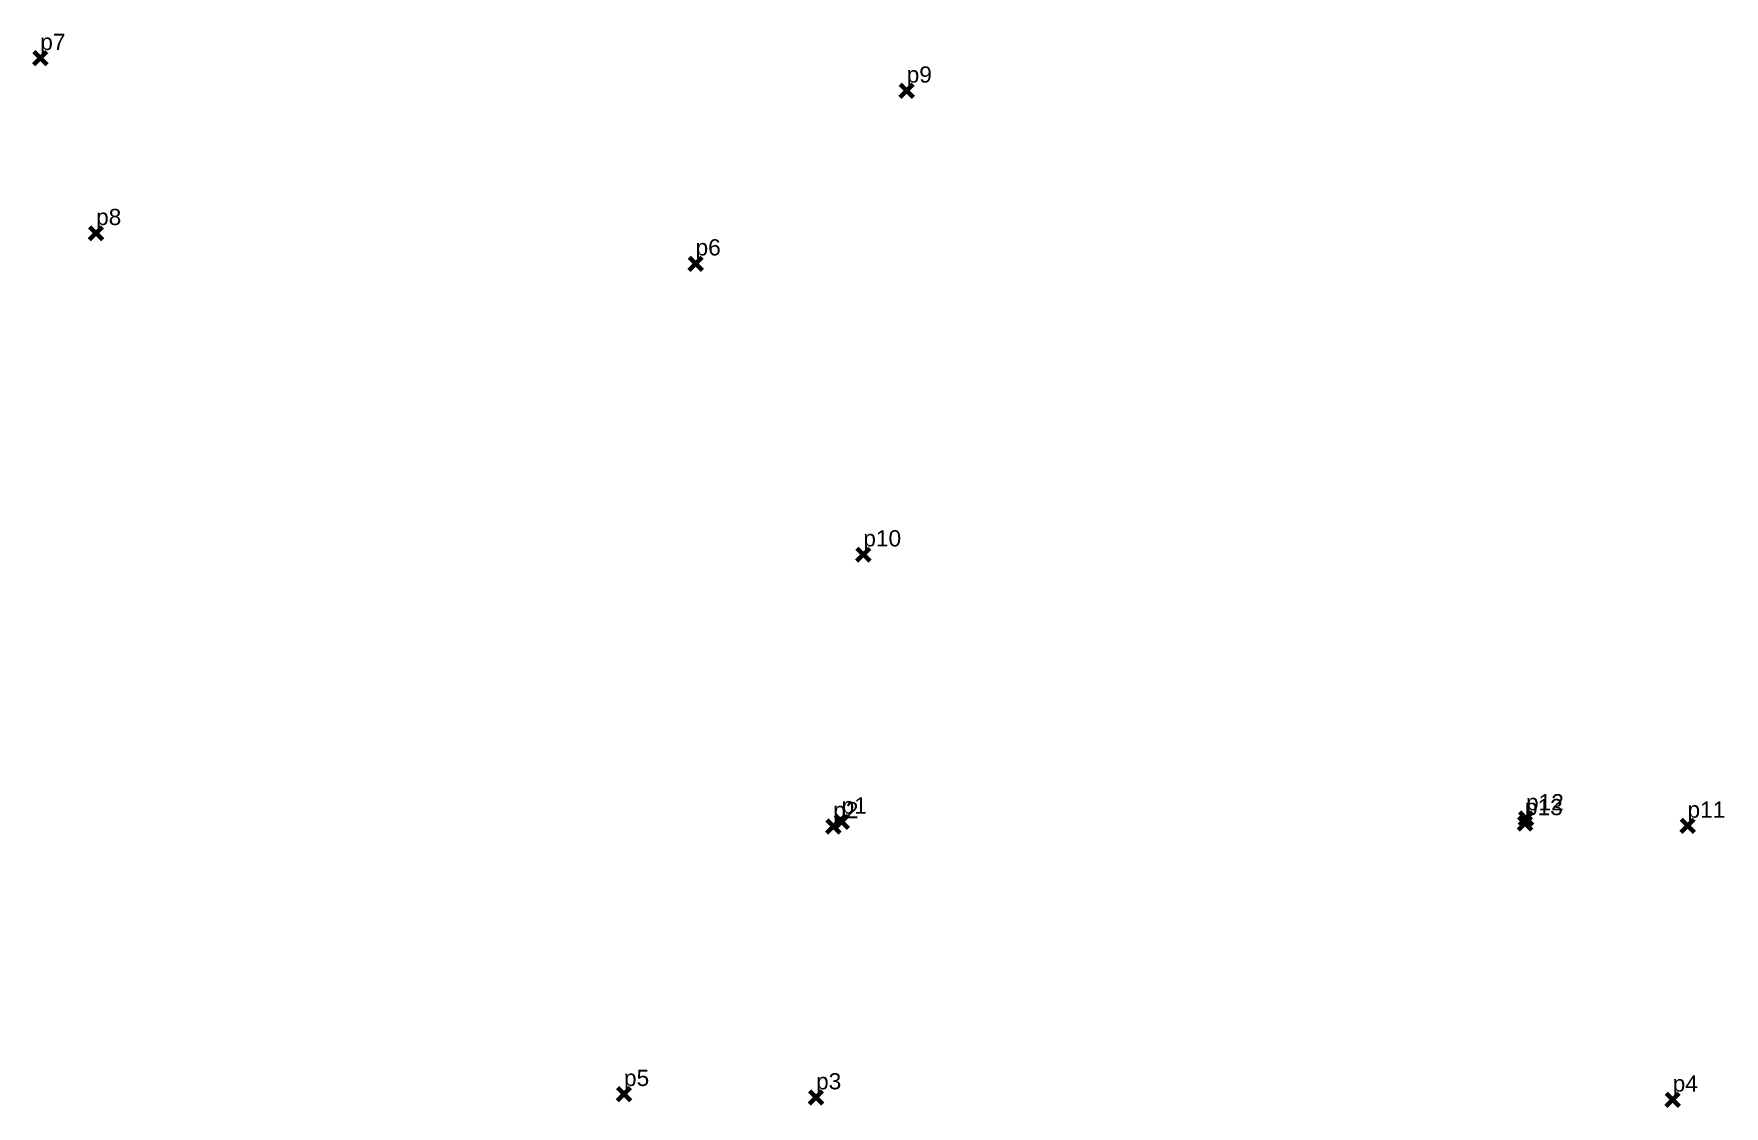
# Model space of a CAD drawing. Header units: millimetres. Extents: x 611655.1 to 611707.3, y 1319028.3 to 1319061.4.
import ezdxf

# ---------------------------------------------------------------- set-up
doc = ezdxf.new("R2010")
doc.units = ezdxf.units.MM
doc.header["$PDMODE"] = 3
doc.header["$PDSIZE"] = 0.2
doc.layers.add('Point', color=5, linetype='CONTINUOUS', lineweight=100)
doc.layers.add('Point_Name', color=1, linetype='CONTINUOUS', lineweight=100)
doc.styles.get("Standard").update_dxf_attribs({"font": 'arial.ttf', "width": 0.65})

msp = doc.modelspace()

# ---------------------------------------------------------------- linework, layer by layer
at = {"layer": 'Point'}
for p in [(611655.326, 1319060.656, 92.66), (611682.047, 1319059.651, 92.478), (611657.047, 1319055.257, 92.605), (611675.536, 1319054.32, 92.589), (611680.71, 1319045.346, 93.124), (611701.148, 1319037.206, 93.874), (611679.782, 1319036.961, 92.667), (611680.039, 1319037.104, 93.229), (611701.116, 1319037.056, 93.877), (611706.13, 1319036.978, 93.652), (611673.328, 1319028.702, 93.259), (611679.252, 1319028.6, 93.344), (611705.672, 1319028.53, 93.291)]:
    msp.add_point(p, dxfattribs=at)

# ---------------------------------------------------------------- texts
at = {"layer": 'Point_Name'}
for s, p in [('p7', (611655.326, 1319060.906)), ('p9', (611682.047, 1319059.901)), ('p8', (611657.047, 1319055.507)), ('p6', (611675.536, 1319054.57)), ('p10', (611680.71, 1319045.596)), ('p12', (611701.148, 1319037.456)), ('p2', (611679.782, 1319037.211)), ('p1', (611680.039, 1319037.354)), ('p13', (611701.116, 1319037.306)), ('p11', (611706.13, 1319037.228)), ('p5', (611673.328, 1319028.952)), ('p3', (611679.252, 1319028.85)), ('p4', (611705.672, 1319028.78))]:
    msp.add_text(s, height=0.5, dxfattribs=at).set_placement(p)

doc.saveas('drawing.dxf')
